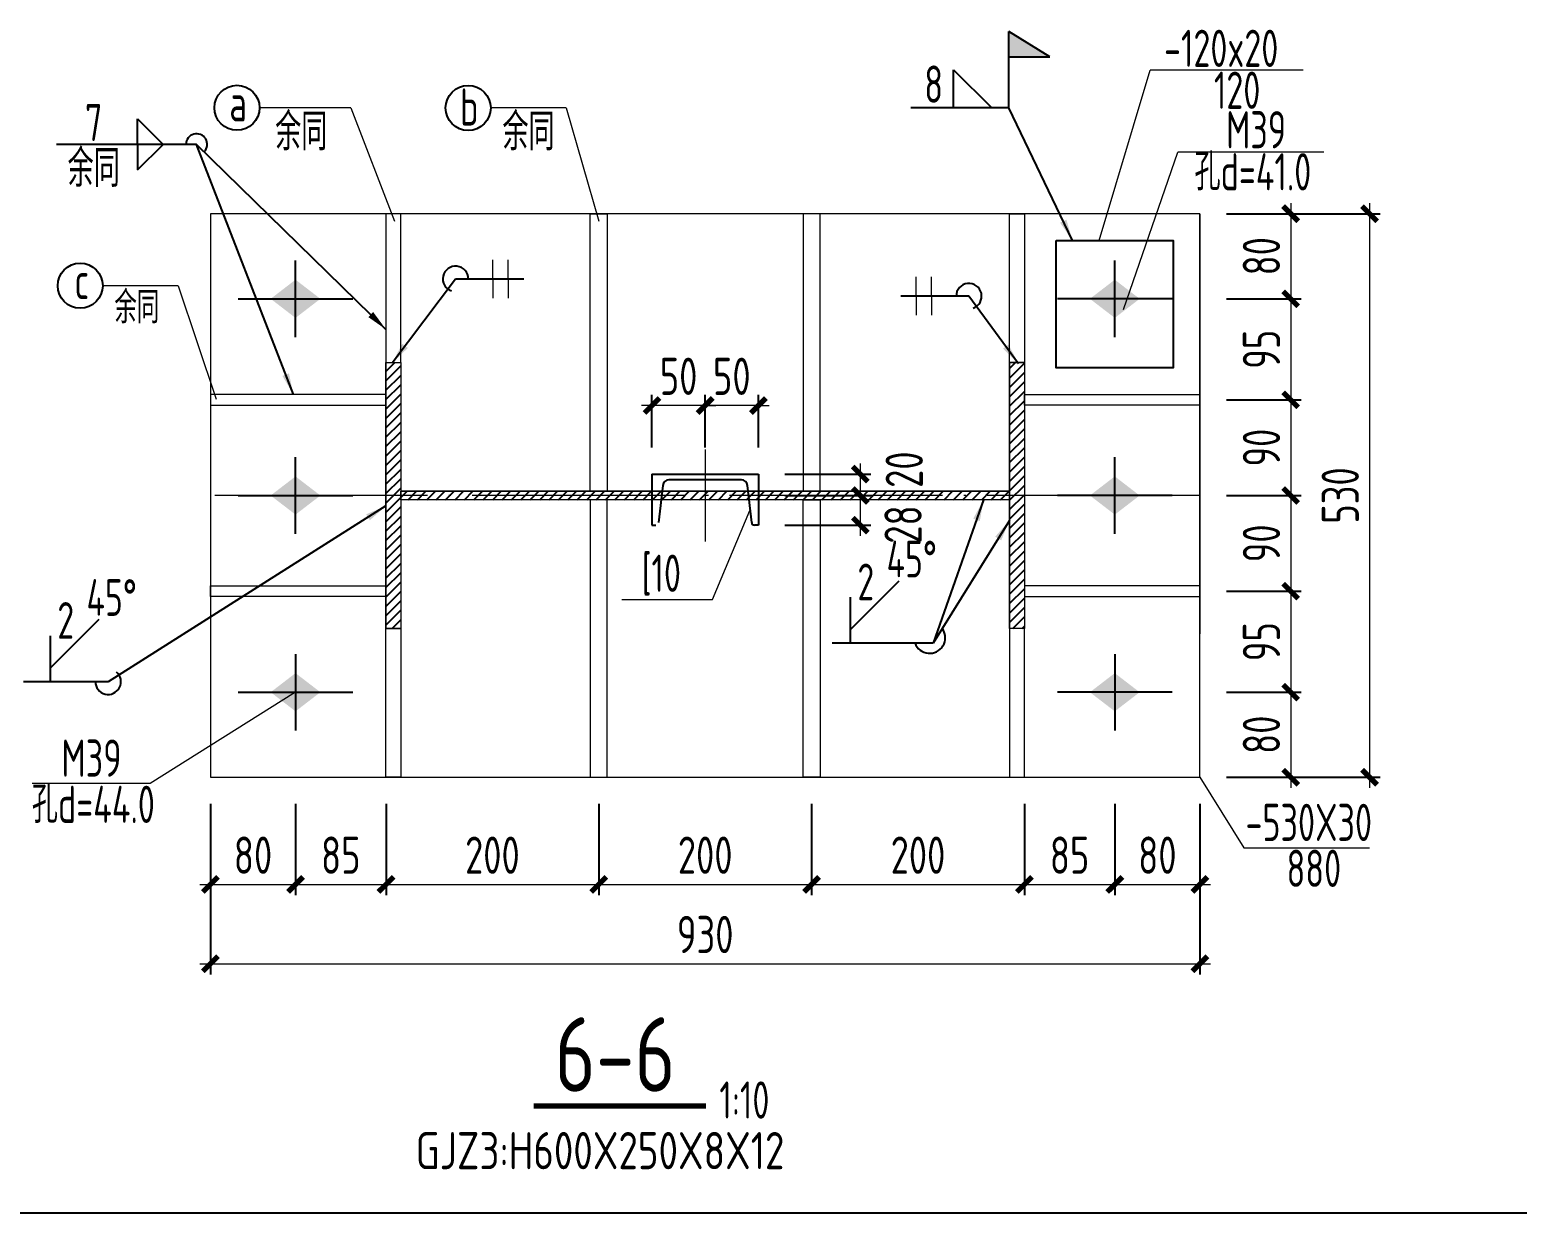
# Model space of a CAD drawing. Extents: x -2746917 to -971774, y -3334247 to -3250358.
# Drawn here: x -1020808 to -1006828, y -3302103 to -3290971 of the extents above; entities that cross this region are included whole.
import ezdxf
from ezdxf.enums import TextEntityAlignment as Align

# ---------------------------------------------------------------- set-up
doc = ezdxf.new("R2010")
doc.units = 0
doc.header["$LTSCALE"] = 1000
doc.header["$MEASUREMENT"] = 0
doc.header["$PDMODE"] = 35
doc.linetypes.add('4', pattern=[5, 1.5, -1, 1.5, -1])
doc.linetypes.add('DOTE', pattern=[2.42, 2, -0.2, 0.02, -0.2])
doc.layers.get('0').update_dxf_attribs({"linetype": 'CONTINUOUS'})
doc.layers.get('Defpoints').update_dxf_attribs({"linetype": 'CONTINUOUS'})
for name, color, linetype in [('10', 7, 'CONTINUOUS'), ('AXIS', 253, 'DOTE'), ('COLU', 7, 'CONTINUOUS'), ('DIM', 3, 'CONTINUOUS'), ('NUM', 7, 'CONTINUOUS'), ('TEXT', 7, 'CONTINUOUS'), ('WALL', 5, 'CONTINUOUS'), ('WELD', 7, 'CONTINUOUS'), ('钢板标注', 253, 'CONTINUOUS')]:
    doc.layers.add(name, color=color, linetype=linetype)
doc.styles.add('TSSD_Dimension', font='tssdeng.shx', dxfattribs={"width": 0.75, "bigfont": 'Hztxt.shx'})
doc.styles.add('TSSD_Label', font='tssdeng.shx', dxfattribs={"width": 0.75, "bigfont": 'hztxt.shx'})
doc.styles.add('TSSD_Norm', font='tssdeng.shx', dxfattribs={"width": 0.75, "bigfont": 'hztxt.shx'})
doc.styles.add('TSSD_Rein', font='Tssdeng.shx', dxfattribs={"width": 0.75, "bigfont": 'hztxt.shx'})
doc.dimstyles.new('TSSD_10_100', dxfattribs={"dimtxt": 350, "dimasz": 100, "dimexe": 100, "dimexo": 250, "dimgap": 100, "dimtad": 1, "dimdec": 0, "dimlfac": 0.1, "dimzin": 0, "dimdsep": 46, "dimtxsty": 'TSSD_Dimension', "dimblk": 'ARCHTICK', "dimcen": 0, "dimdle": 100, "dimclrt": 7, "dimadec": 0, "dimazin": 0, "dimtfac": 1, "dimtdec": 0, "dimtix": 1, "dimtmove": 2, "dimatfit": 3, "dimldrblk": 'ARCHTICK', "dimfxl": 1, "dimtolj": 1, "dimtzin": 0, "dimlwd": 5, "dimarcsym": 0})
doc.dimstyles.new('TSSD_LEADER_STYLE_200.0', dxfattribs={"dimtxt": 700, "dimasz": 200, "dimexe": 200, "dimexo": 500, "dimgap": 0.09, "dimtad": 0, "dimtih": 1, "dimtoh": 1, "dimdec": 4, "dimzin": 0, "dimdsep": 46, "dimtxsty": 'Standard', "dimcen": 0.09, "dimdle": 200, "dimclrt": 7, "dimadec": 0, "dimazin": 0, "dimtfac": 1, "dimtdec": 4, "dimtofl": 0, "dimtmove": 0, "dimatfit": 3, "dimfxl": 1, "dimtolj": 1, "dimtzin": 0, "dimarcsym": 0})

# ---------------------------------------------------------------- blocks, each defined once
blk = doc.blocks.new('_WELD006')
at = {"color": 0, "linetype": 'ByBlock', "lineweight": 5}
for p, q in [((0, 0), (0, 0.5)), ((0.4, 0), (0.4, 0.5))]:
    blk.add_line(p, q, dxfattribs=at)
blk = doc.blocks.new('_WELD001')
at = {"linetype": 'ByBlock'}
h = blk.add_hatch(color=0, dxfattribs=at)
h.paths.add_polyline_path([(0.8, 1), (0, 1.5), (0, 1)])
edge = h.paths.add_edge_path()
edge.add_line((0, 0), (0, 1.5))
at = {"color": 0, "linetype": 'ByBlock'}
for p, q in [((0, 0), (0, 1.5)), ((0.8, 1), (0, 1.5)), ((0, 1), (0.8, 1))]:
    blk.add_line(p, q, dxfattribs=at)
blk = doc.blocks.new('_WELD004')
at = {"color": 0, "linetype": 'ByBlock'}
for p, q in [((0, 1), (1, 0)), ((0, 0), (0, 1))]:
    blk.add_line(p, q, dxfattribs=at)
blk = doc.blocks.new('A$C5C7C78FF')
at = {"layer": '10', "color": 0}
blk.add_solid([(27.2, -141.2, -192), (-72.8, -11.2, -192), (127.2, -11.2, -192), (27.2, 118.8, -192)], dxfattribs=at)
at = {"layer": 'AXIS', "color": 0, "linetype": 'ByBlock'}
for p, q in [((27.2, -311.2, -192), (27.2, 288.8, -192)), ((227.2, -11.2, -192), (-172.8, -11.2, -192))]:
    blk.add_line(p, q, dxfattribs=at)
blk = doc.blocks.new('_ArchTick')
at = {"color": 0, "const_width": 0.5}
blk.add_lwpolyline([(-0.71, -0.71), (0.71, 0.71)], dxfattribs=at)
blk = doc.blocks.new('*D1328')
at = {"layer": 'Defpoints', "color": 0, "ltscale": 1.5}
for p in [(-1019110, -3298002), (-1018310, -3298002), (-1018310, -3299010)]:
    blk.add_point(p, dxfattribs=at)
at = {"layer": 'DIM', "color": 0, "lineweight": -2, "ltscale": 1.5}
for p, q in [((-1019110, -3298252), (-1019110, -3299110)), ((-1018310, -3298252), (-1018310, -3299110))]:
    blk.add_line(p, q, dxfattribs=at)
at = {"layer": 'DIM', "color": 0, "lineweight": 5, "ltscale": 1.5}
blk.add_line((-1019210, -3299010), (-1018210, -3299010), dxfattribs=at)
at = {"layer": 'DIM', "color": 0, "lineweight": 5, "ltscale": 1.5, "xscale": 100, "yscale": 100, "zscale": 100, "rotation": 180}
blk.add_blockref('_ArchTick', (-1019110, -3299010), dxfattribs=at)
at = {"layer": 'DIM', "color": 0, "lineweight": 5, "ltscale": 1.5, "xscale": 100, "yscale": 100, "zscale": 100}
blk.add_blockref('_ArchTick', (-1018310, -3299010), dxfattribs=at)
at = {"layer": 'DIM', "color": 7, "lineweight": 5, "ltscale": 1.5, "insert": (-1018710, -3298735), "char_height": 350, "attachment_point": 5, "style": 'TSSD_Dimension'}
blk.add_mtext('\\A1;80', dxfattribs=at)
blk = doc.blocks.new('*D1329')
at = {"layer": 'Defpoints', "color": 0, "ltscale": 1.5}
for p in [(-1018310, -3298002), (-1017460, -3298002), (-1017460, -3299010)]:
    blk.add_point(p, dxfattribs=at)
at = {"layer": 'DIM', "color": 0, "lineweight": -2, "ltscale": 1.5}
for p, q in [((-1018310, -3298252), (-1018310, -3299110)), ((-1017460, -3298252), (-1017460, -3299110))]:
    blk.add_line(p, q, dxfattribs=at)
at = {"layer": 'DIM', "color": 0, "lineweight": 5, "ltscale": 1.5}
blk.add_line((-1018410, -3299010), (-1017360, -3299010), dxfattribs=at)
at = {"layer": 'DIM', "color": 0, "lineweight": 5, "ltscale": 1.5, "xscale": 100, "yscale": 100, "zscale": 100, "rotation": 180}
blk.add_blockref('_ArchTick', (-1018310, -3299010), dxfattribs=at)
at = {"layer": 'DIM', "color": 0, "lineweight": 5, "ltscale": 1.5, "xscale": 100, "yscale": 100, "zscale": 100}
blk.add_blockref('_ArchTick', (-1017460, -3299010), dxfattribs=at)
at = {"layer": 'DIM', "color": 7, "lineweight": 5, "ltscale": 1.5, "insert": (-1017885, -3298735), "char_height": 350, "attachment_point": 5, "style": 'TSSD_Dimension'}
blk.add_mtext('\\A1;85', dxfattribs=at)
blk = doc.blocks.new('*D1330')
at = {"layer": 'Defpoints', "color": 0, "ltscale": 1.5}
for p in [(-1017460, -3298002), (-1015460, -3298002), (-1015460, -3299010)]:
    blk.add_point(p, dxfattribs=at)
at = {"layer": 'DIM', "color": 0, "lineweight": -2, "ltscale": 1.5}
for p, q in [((-1017460, -3298252), (-1017460, -3299110)), ((-1015460, -3298252), (-1015460, -3299110))]:
    blk.add_line(p, q, dxfattribs=at)
at = {"layer": 'DIM', "color": 0, "lineweight": 5, "ltscale": 1.5}
blk.add_line((-1017560, -3299010), (-1015360, -3299010), dxfattribs=at)
at = {"layer": 'DIM', "color": 0, "lineweight": 5, "ltscale": 1.5, "xscale": 100, "yscale": 100, "zscale": 100, "rotation": 180}
blk.add_blockref('_ArchTick', (-1017460, -3299010), dxfattribs=at)
at = {"layer": 'DIM', "color": 0, "lineweight": 5, "ltscale": 1.5, "xscale": 100, "yscale": 100, "zscale": 100}
blk.add_blockref('_ArchTick', (-1015460, -3299010), dxfattribs=at)
at = {"layer": 'DIM', "color": 7, "lineweight": 5, "ltscale": 1.5, "insert": (-1016460, -3298735), "char_height": 350, "attachment_point": 5, "style": 'TSSD_Dimension'}
blk.add_mtext('\\A1;200', dxfattribs=at)
blk = doc.blocks.new('*D1331')
at = {"layer": 'Defpoints', "color": 0, "ltscale": 1.5}
for p in [(-1015460, -3298002), (-1013460, -3298002), (-1013460, -3299010)]:
    blk.add_point(p, dxfattribs=at)
at = {"layer": 'DIM', "color": 0, "lineweight": -2, "ltscale": 1.5}
for p, q in [((-1015460, -3298252), (-1015460, -3299110)), ((-1013460, -3298252), (-1013460, -3299110))]:
    blk.add_line(p, q, dxfattribs=at)
at = {"layer": 'DIM', "color": 0, "lineweight": 5, "ltscale": 1.5}
blk.add_line((-1015560, -3299010), (-1013360, -3299010), dxfattribs=at)
at = {"layer": 'DIM', "color": 0, "lineweight": 5, "ltscale": 1.5, "xscale": 100, "yscale": 100, "zscale": 100, "rotation": 180}
blk.add_blockref('_ArchTick', (-1015460, -3299010), dxfattribs=at)
at = {"layer": 'DIM', "color": 0, "lineweight": 5, "ltscale": 1.5, "xscale": 100, "yscale": 100, "zscale": 100}
blk.add_blockref('_ArchTick', (-1013460, -3299010), dxfattribs=at)
at = {"layer": 'DIM', "color": 7, "lineweight": 5, "ltscale": 1.5, "insert": (-1014460, -3298735), "char_height": 350, "attachment_point": 5, "style": 'TSSD_Dimension'}
blk.add_mtext('\\A1;200', dxfattribs=at)
blk = doc.blocks.new('*D1332')
at = {"layer": 'Defpoints', "color": 0, "ltscale": 1.5}
for p in [(-1013460, -3298002), (-1011460, -3298002), (-1011460, -3299010)]:
    blk.add_point(p, dxfattribs=at)
at = {"layer": 'DIM', "color": 0, "lineweight": -2, "ltscale": 1.5}
for p, q in [((-1013460, -3298252), (-1013460, -3299110)), ((-1011460, -3298252), (-1011460, -3299110))]:
    blk.add_line(p, q, dxfattribs=at)
at = {"layer": 'DIM', "color": 0, "lineweight": 5, "ltscale": 1.5}
blk.add_line((-1013560, -3299010), (-1011360, -3299010), dxfattribs=at)
at = {"layer": 'DIM', "color": 0, "lineweight": 5, "ltscale": 1.5, "xscale": 100, "yscale": 100, "zscale": 100, "rotation": 180}
blk.add_blockref('_ArchTick', (-1013460, -3299010), dxfattribs=at)
at = {"layer": 'DIM', "color": 0, "lineweight": 5, "ltscale": 1.5, "xscale": 100, "yscale": 100, "zscale": 100}
blk.add_blockref('_ArchTick', (-1011460, -3299010), dxfattribs=at)
at = {"layer": 'DIM', "color": 7, "lineweight": 5, "ltscale": 1.5, "insert": (-1012460, -3298735), "char_height": 350, "attachment_point": 5, "style": 'TSSD_Dimension'}
blk.add_mtext('\\A1;200', dxfattribs=at)
blk = doc.blocks.new('*D1333')
at = {"layer": 'Defpoints', "color": 0, "ltscale": 1.5}
for p in [(-1011460, -3298002), (-1010610, -3298002), (-1010610, -3299010)]:
    blk.add_point(p, dxfattribs=at)
at = {"layer": 'DIM', "color": 0, "lineweight": -2, "ltscale": 1.5}
for p, q in [((-1011460, -3298252), (-1011460, -3299110)), ((-1010610, -3298252), (-1010610, -3299110))]:
    blk.add_line(p, q, dxfattribs=at)
at = {"layer": 'DIM', "color": 0, "lineweight": 5, "ltscale": 1.5}
blk.add_line((-1011560, -3299010), (-1010510, -3299010), dxfattribs=at)
at = {"layer": 'DIM', "color": 0, "lineweight": 5, "ltscale": 1.5, "xscale": 100, "yscale": 100, "zscale": 100, "rotation": 180}
blk.add_blockref('_ArchTick', (-1011460, -3299010), dxfattribs=at)
at = {"layer": 'DIM', "color": 0, "lineweight": 5, "ltscale": 1.5, "xscale": 100, "yscale": 100, "zscale": 100}
blk.add_blockref('_ArchTick', (-1010610, -3299010), dxfattribs=at)
at = {"layer": 'DIM', "color": 7, "lineweight": 5, "ltscale": 1.5, "insert": (-1011035, -3298735), "char_height": 350, "attachment_point": 5, "style": 'TSSD_Dimension'}
blk.add_mtext('\\A1;85', dxfattribs=at)
blk = doc.blocks.new('*D1334')
at = {"layer": 'Defpoints', "color": 0, "ltscale": 1.5}
for p in [(-1010610, -3298002), (-1009810, -3298002), (-1009810, -3299010)]:
    blk.add_point(p, dxfattribs=at)
at = {"layer": 'DIM', "color": 0, "lineweight": -2, "ltscale": 1.5}
for p, q in [((-1010610, -3298252), (-1010610, -3299110)), ((-1009810, -3298252), (-1009810, -3299110))]:
    blk.add_line(p, q, dxfattribs=at)
at = {"layer": 'DIM', "color": 0, "lineweight": 5, "ltscale": 1.5}
blk.add_line((-1010710, -3299010), (-1009710, -3299010), dxfattribs=at)
at = {"layer": 'DIM', "color": 0, "lineweight": 5, "ltscale": 1.5, "xscale": 100, "yscale": 100, "zscale": 100, "rotation": 180}
blk.add_blockref('_ArchTick', (-1010610, -3299010), dxfattribs=at)
at = {"layer": 'DIM', "color": 0, "lineweight": 5, "ltscale": 1.5, "xscale": 100, "yscale": 100, "zscale": 100}
blk.add_blockref('_ArchTick', (-1009810, -3299010), dxfattribs=at)
at = {"layer": 'DIM', "color": 7, "lineweight": 5, "ltscale": 1.5, "insert": (-1010210, -3298735), "char_height": 350, "attachment_point": 5, "style": 'TSSD_Dimension'}
blk.add_mtext('\\A1;80', dxfattribs=at)
blk = doc.blocks.new('*D1335')
at = {"layer": 'Defpoints', "color": 0, "ltscale": 1.5}
for p in [(-1019110, -3298002), (-1009810, -3298002), (-1009810, -3299756)]:
    blk.add_point(p, dxfattribs=at)
at = {"layer": 'DIM', "color": 0, "lineweight": -2, "ltscale": 1.5}
for p, q in [((-1019110, -3298252), (-1019110, -3299856)), ((-1009810, -3298252), (-1009810, -3299856))]:
    blk.add_line(p, q, dxfattribs=at)
at = {"layer": 'DIM', "color": 0, "lineweight": 5, "ltscale": 1.5}
blk.add_line((-1019210, -3299756), (-1009710, -3299756), dxfattribs=at)
at = {"layer": 'DIM', "color": 0, "lineweight": 5, "ltscale": 1.5, "xscale": 100, "yscale": 100, "zscale": 100, "rotation": 180}
blk.add_blockref('_ArchTick', (-1019110, -3299756), dxfattribs=at)
at = {"layer": 'DIM', "color": 0, "lineweight": 5, "ltscale": 1.5, "xscale": 100, "yscale": 100, "zscale": 100}
blk.add_blockref('_ArchTick', (-1009810, -3299756), dxfattribs=at)
at = {"layer": 'DIM', "color": 7, "lineweight": 5, "ltscale": 1.5, "insert": (-1014460, -3299481), "char_height": 350, "attachment_point": 5, "style": 'TSSD_Dimension'}
blk.add_mtext('\\A1;930', dxfattribs=at)
blk = doc.blocks.new('*D1336')
at = {"layer": 'Defpoints', "color": 0, "ltscale": 1.5}
for p in [(-1009810, -3292702), (-1009810, -3293502), (-1008957, -3293502)]:
    blk.add_point(p, dxfattribs=at)
at = {"layer": 'DIM', "color": 0, "lineweight": 5, "ltscale": 1.5}
blk.add_line((-1008957, -3292602), (-1008957, -3293602), dxfattribs=at)
at = {"layer": 'DIM', "color": 0, "lineweight": -2, "ltscale": 1.5}
for p, q in [((-1009560, -3292702), (-1008857, -3292702)), ((-1009560, -3293502), (-1008857, -3293502))]:
    blk.add_line(p, q, dxfattribs=at)
at = {"layer": 'DIM', "color": 0, "lineweight": 5, "ltscale": 1.5, "xscale": 100, "yscale": 100, "zscale": 100}
for p, rotation in [((-1008957, -3292702), 90), ((-1008957, -3293502), 270)]:
    blk.add_blockref('_ArchTick', p, dxfattribs=dict(at, rotation=rotation))
at = {"layer": 'DIM', "color": 7, "lineweight": 5, "ltscale": 1.5, "insert": (-1009232, -3293102), "char_height": 350, "attachment_point": 5, "rotation": 90, "style": 'TSSD_Dimension'}
blk.add_mtext('\\A1;80', dxfattribs=at)
blk = doc.blocks.new('*D1337')
at = {"layer": 'Defpoints', "color": 0, "ltscale": 1.5}
for p in [(-1009810, -3293502), (-1009810, -3294452), (-1008957, -3294452)]:
    blk.add_point(p, dxfattribs=at)
at = {"layer": 'DIM', "color": 0, "lineweight": 5, "ltscale": 1.5}
blk.add_line((-1008957, -3293402), (-1008957, -3294552), dxfattribs=at)
at = {"layer": 'DIM', "color": 0, "lineweight": -2, "ltscale": 1.5}
for p, q in [((-1009560, -3293502), (-1008857, -3293502)), ((-1009560, -3294452), (-1008857, -3294452))]:
    blk.add_line(p, q, dxfattribs=at)
at = {"layer": 'DIM', "color": 0, "lineweight": 5, "ltscale": 1.5, "xscale": 100, "yscale": 100, "zscale": 100}
for p, rotation in [((-1008957, -3293502), 90), ((-1008957, -3294452), 270)]:
    blk.add_blockref('_ArchTick', p, dxfattribs=dict(at, rotation=rotation))
at = {"layer": 'DIM', "color": 7, "lineweight": 5, "ltscale": 1.5, "insert": (-1009232, -3293977), "char_height": 350, "attachment_point": 5, "rotation": 90, "style": 'TSSD_Dimension'}
blk.add_mtext('\\A1;95', dxfattribs=at)
blk = doc.blocks.new('*D1338')
at = {"layer": 'Defpoints', "color": 0, "ltscale": 1.5}
for p in [(-1009810, -3294452), (-1009810, -3295352), (-1008957, -3295352)]:
    blk.add_point(p, dxfattribs=at)
at = {"layer": 'DIM', "color": 0, "lineweight": 5, "ltscale": 1.5}
blk.add_line((-1008957, -3294352), (-1008957, -3295452), dxfattribs=at)
at = {"layer": 'DIM', "color": 0, "lineweight": -2, "ltscale": 1.5}
for p, q in [((-1009560, -3294452), (-1008857, -3294452)), ((-1009560, -3295352), (-1008857, -3295352))]:
    blk.add_line(p, q, dxfattribs=at)
at = {"layer": 'DIM', "color": 0, "lineweight": 5, "ltscale": 1.5, "xscale": 100, "yscale": 100, "zscale": 100}
for p, rotation in [((-1008957, -3294452), 90), ((-1008957, -3295352), 270)]:
    blk.add_blockref('_ArchTick', p, dxfattribs=dict(at, rotation=rotation))
at = {"layer": 'DIM', "color": 7, "lineweight": 5, "ltscale": 1.5, "insert": (-1009232, -3294902), "char_height": 350, "attachment_point": 5, "rotation": 90, "style": 'TSSD_Dimension'}
blk.add_mtext('\\A1;90', dxfattribs=at)
blk = doc.blocks.new('*D1339')
at = {"layer": 'Defpoints', "color": 0, "ltscale": 1.5}
for p in [(-1009810, -3295352), (-1009810, -3296252), (-1008957, -3296252)]:
    blk.add_point(p, dxfattribs=at)
at = {"layer": 'DIM', "color": 0, "lineweight": 5, "ltscale": 1.5}
blk.add_line((-1008957, -3295252), (-1008957, -3296352), dxfattribs=at)
at = {"layer": 'DIM', "color": 0, "lineweight": -2, "ltscale": 1.5}
for p, q in [((-1009560, -3295352), (-1008857, -3295352)), ((-1009560, -3296252), (-1008857, -3296252))]:
    blk.add_line(p, q, dxfattribs=at)
at = {"layer": 'DIM', "color": 0, "lineweight": 5, "ltscale": 1.5, "xscale": 100, "yscale": 100, "zscale": 100}
for p, rotation in [((-1008957, -3295352), 90), ((-1008957, -3296252), 270)]:
    blk.add_blockref('_ArchTick', p, dxfattribs=dict(at, rotation=rotation))
at = {"layer": 'DIM', "color": 7, "lineweight": 5, "ltscale": 1.5, "insert": (-1009232, -3295802), "char_height": 350, "attachment_point": 5, "rotation": 90, "style": 'TSSD_Dimension'}
blk.add_mtext('\\A1;90', dxfattribs=at)
blk = doc.blocks.new('*D1340')
at = {"layer": 'Defpoints', "color": 0, "ltscale": 1.5}
for p in [(-1009810, -3296252), (-1009810, -3297202), (-1008957, -3297202)]:
    blk.add_point(p, dxfattribs=at)
at = {"layer": 'DIM', "color": 0, "lineweight": 5, "ltscale": 1.5}
blk.add_line((-1008957, -3296152), (-1008957, -3297302), dxfattribs=at)
at = {"layer": 'DIM', "color": 0, "lineweight": -2, "ltscale": 1.5}
for p, q in [((-1009560, -3296252), (-1008857, -3296252)), ((-1009560, -3297202), (-1008857, -3297202))]:
    blk.add_line(p, q, dxfattribs=at)
at = {"layer": 'DIM', "color": 0, "lineweight": 5, "ltscale": 1.5, "xscale": 100, "yscale": 100, "zscale": 100}
for p, rotation in [((-1008957, -3296252), 90), ((-1008957, -3297202), 270)]:
    blk.add_blockref('_ArchTick', p, dxfattribs=dict(at, rotation=rotation))
at = {"layer": 'DIM', "color": 7, "lineweight": 5, "ltscale": 1.5, "insert": (-1009232, -3296727), "char_height": 350, "attachment_point": 5, "rotation": 90, "style": 'TSSD_Dimension'}
blk.add_mtext('\\A1;95', dxfattribs=at)
blk = doc.blocks.new('*D1341')
at = {"layer": 'Defpoints', "color": 0, "ltscale": 1.5}
for p in [(-1009810, -3297202), (-1009810, -3298002), (-1008957, -3298002)]:
    blk.add_point(p, dxfattribs=at)
at = {"layer": 'DIM', "color": 0, "lineweight": -2, "ltscale": 1.5}
for p, q in [((-1009560, -3297202), (-1008857, -3297202)), ((-1009560, -3298002), (-1008857, -3298002))]:
    blk.add_line(p, q, dxfattribs=at)
at = {"layer": 'DIM', "color": 0, "lineweight": 5, "ltscale": 1.5}
blk.add_line((-1008957, -3297102), (-1008957, -3298102), dxfattribs=at)
at = {"layer": 'DIM', "color": 0, "lineweight": 5, "ltscale": 1.5, "xscale": 100, "yscale": 100, "zscale": 100}
for p, rotation in [((-1008957, -3297202), 90), ((-1008957, -3298002), 270)]:
    blk.add_blockref('_ArchTick', p, dxfattribs=dict(at, rotation=rotation))
at = {"layer": 'DIM', "color": 7, "lineweight": 5, "ltscale": 1.5, "insert": (-1009232, -3297602), "char_height": 350, "attachment_point": 5, "rotation": 90, "style": 'TSSD_Dimension'}
blk.add_mtext('\\A1;80', dxfattribs=at)
blk = doc.blocks.new('*D1342')
at = {"layer": 'Defpoints', "color": 0, "ltscale": 1.5}
for p in [(-1009810, -3292702), (-1009810, -3298002), (-1008216, -3298002)]:
    blk.add_point(p, dxfattribs=at)
at = {"layer": 'DIM', "color": 0, "lineweight": 5, "ltscale": 1.5}
blk.add_line((-1008216, -3292602), (-1008216, -3298102), dxfattribs=at)
at = {"layer": 'DIM', "color": 0, "lineweight": -2, "ltscale": 1.5}
for p, q in [((-1009560, -3292702), (-1008116, -3292702)), ((-1009560, -3298002), (-1008116, -3298002))]:
    blk.add_line(p, q, dxfattribs=at)
at = {"layer": 'DIM', "color": 0, "lineweight": 5, "ltscale": 1.5, "xscale": 100, "yscale": 100, "zscale": 100}
for p, rotation in [((-1008216, -3292702), 90), ((-1008216, -3298002), 270)]:
    blk.add_blockref('_ArchTick', p, dxfattribs=dict(at, rotation=rotation))
at = {"layer": 'DIM', "color": 7, "lineweight": 5, "ltscale": 1.5, "insert": (-1008491, -3295352), "char_height": 350, "attachment_point": 5, "rotation": 90, "style": 'TSSD_Dimension'}
blk.add_mtext('\\A1;530', dxfattribs=at)
blk = doc.blocks.new('_WELD008')
at = {"color": 0, "linetype": 'ByBlock'}
for p, q in [((0, 0.3), (1.061, 1.361)), ((0, 0), (0, 1))]:
    blk.add_line(p, q, dxfattribs=at)
for tag, p in [('C', (1.286, 1.416)), ('B', (0.288, 0.856)), ('A', (-0.303, -0.009))]:
    blk.add_attdef(tag, text='', height=0.8, dxfattribs=at).set_placement(p, align=Align.CENTER)
blk = doc.blocks.new('A$C0B9B409E')
at = {"layer": '钢板标注', "color": 1, "linetype": '4'}
for p, q in [((-178.8, -25.5), (-178.8, -265.5)), ((-178.8, -25.5), (321.2, -25.5)), ((241.5, -52), (-99.1, -52)), ((321.2, -25.5), (321.2, -265.5)), ((-128.2, -78.3), (-148.3, -252.3)), ((290.7, -252.3), (270.7, -78.3)), ((-178.8, -265.5), (-160.2, -265.5)), ((321.2, -265.5), (302.6, -265.5))]:
    blk.add_line(p, q, dxfattribs=at)
at = {"layer": '钢板标注'}
for centre, radius, start, end in [((-97.2, -83.3), 31.4, 93.40843, 170.88102), ((239.7, -83.3), 31.4, 9.11898, 86.59162), ((301.9, -254.1), 11.3, 170.52434, 273.76527)]:
    blk.add_arc(centre, radius, start, end, dxfattribs=at)
blk = doc.blocks.new('*D1343')
at = {"layer": 'Defpoints', "color": 0, "ltscale": 1.5}
for p in [(-1013960, -3295151, 576), (-1013960, -3295352, 576), (-1013002, -3295352)]:
    blk.add_point(p, dxfattribs=at)
at = {"layer": 'DIM', "color": 0, "lineweight": 5, "ltscale": 1.5}
blk.add_line((-1013002, -3295051), (-1013002, -3295452), dxfattribs=at)
at = {"layer": 'DIM', "color": 0, "lineweight": -2, "ltscale": 1.5}
for p, q in [((-1013710, -3295151), (-1012902, -3295151)), ((-1013710, -3295352), (-1012902, -3295352))]:
    blk.add_line(p, q, dxfattribs=at)
at = {"layer": 'DIM', "color": 0, "lineweight": 5, "ltscale": 1.5, "xscale": 100, "yscale": 100, "zscale": 100}
for p, rotation in [((-1013002, -3295151), 90), ((-1013002, -3295352), 270)]:
    blk.add_blockref('_ArchTick', p, dxfattribs=dict(at, rotation=rotation))
at = {"layer": 'DIM', "color": 7, "lineweight": 5, "ltscale": 1.5, "insert": (-1012589, -3295109), "char_height": 350, "attachment_point": 5, "rotation": 90, "style": 'TSSD_Dimension'}
blk.add_mtext('\\A1;20', dxfattribs=at)
blk = doc.blocks.new('*D1344')
at = {"layer": 'Defpoints', "color": 0, "ltscale": 1.5}
for p in [(-1013960, -3295352, 576), (-1013960, -3295631, 576), (-1013002, -3295631)]:
    blk.add_point(p, dxfattribs=at)
at = {"layer": 'DIM', "color": 0, "lineweight": 5, "ltscale": 1.5}
blk.add_line((-1013002, -3295252), (-1013002, -3295731), dxfattribs=at)
at = {"layer": 'DIM', "color": 0, "lineweight": -2, "ltscale": 1.5}
for p, q in [((-1013710, -3295352), (-1012902, -3295352)), ((-1013710, -3295631), (-1012902, -3295631))]:
    blk.add_line(p, q, dxfattribs=at)
at = {"layer": 'DIM', "color": 0, "lineweight": 5, "ltscale": 1.5, "xscale": 100, "yscale": 100, "zscale": 100}
for p, rotation in [((-1013002, -3295352), 90), ((-1013002, -3295631), 270)]:
    blk.add_blockref('_ArchTick', p, dxfattribs=dict(at, rotation=rotation))
at = {"layer": 'DIM', "color": 7, "lineweight": 5, "ltscale": 1.5, "insert": (-1012600, -3295625), "char_height": 350, "attachment_point": 5, "rotation": 90, "style": 'TSSD_Dimension'}
blk.add_mtext('\\A1;28', dxfattribs=at)
blk = doc.blocks.new('*D1345')
at = {"layer": 'Defpoints', "color": 0, "ltscale": 1.5}
for p in [(-1014460, -3294506), (-1014460, -3295151, 576), (-1013960, -3295151, 576)]:
    blk.add_point(p, dxfattribs=at)
at = {"layer": 'DIM', "color": 0, "lineweight": -2, "ltscale": 1.5}
for p, q in [((-1014460, -3294901), (-1014460, -3294406)), ((-1013960, -3294901), (-1013960, -3294406))]:
    blk.add_line(p, q, dxfattribs=at)
at = {"layer": 'DIM', "color": 0, "lineweight": 5, "ltscale": 1.5}
for p, q in [((-1014460, -3294506), (-1014560, -3294506)), ((-1013960, -3294506), (-1014460, -3294506)), ((-1013960, -3294506), (-1013860, -3294506))]:
    blk.add_line(p, q, dxfattribs=at)
at = {"layer": 'DIM', "color": 0, "lineweight": 5, "ltscale": 1.5, "xscale": 100, "yscale": 100, "zscale": 100}
blk.add_blockref('_ArchTick', (-1014460, -3294506), dxfattribs=at)
at = {"layer": 'DIM', "color": 0, "lineweight": 5, "ltscale": 1.5, "xscale": 100, "yscale": 100, "zscale": 100, "rotation": 180}
blk.add_blockref('_ArchTick', (-1013960, -3294506), dxfattribs=at)
at = {"layer": 'DIM', "color": 7, "lineweight": 5, "ltscale": 1.5, "insert": (-1014210, -3294231), "char_height": 350, "attachment_point": 5, "style": 'TSSD_Dimension'}
blk.add_mtext('\\A1;50', dxfattribs=at)
blk = doc.blocks.new('*D1346')
at = {"layer": 'Defpoints', "color": 0, "ltscale": 1.5}
for p in [(-1014960, -3294506), (-1014960, -3295151, 576), (-1014460, -3295151, 576)]:
    blk.add_point(p, dxfattribs=at)
at = {"layer": 'DIM', "color": 0, "lineweight": -2, "ltscale": 1.5}
for p, q in [((-1014960, -3294901), (-1014960, -3294406)), ((-1014460, -3294901), (-1014460, -3294406))]:
    blk.add_line(p, q, dxfattribs=at)
at = {"layer": 'DIM', "color": 0, "lineweight": 5, "ltscale": 1.5}
for p, q in [((-1014960, -3294506), (-1015060, -3294506)), ((-1014460, -3294506), (-1014960, -3294506)), ((-1014460, -3294506), (-1014360, -3294506))]:
    blk.add_line(p, q, dxfattribs=at)
at = {"layer": 'DIM', "color": 0, "lineweight": 5, "ltscale": 1.5, "xscale": 100, "yscale": 100, "zscale": 100}
blk.add_blockref('_ArchTick', (-1014960, -3294506), dxfattribs=at)
at = {"layer": 'DIM', "color": 0, "lineweight": 5, "ltscale": 1.5, "xscale": 100, "yscale": 100, "zscale": 100, "rotation": 180}
blk.add_blockref('_ArchTick', (-1014460, -3294506), dxfattribs=at)
at = {"layer": 'DIM', "color": 7, "lineweight": 5, "ltscale": 1.5, "insert": (-1014710, -3294231), "char_height": 350, "attachment_point": 5, "style": 'TSSD_Dimension'}
blk.add_mtext('\\A1;50', dxfattribs=at)

msp = doc.modelspace()

# ---------------------------------------------------------------- hatches: boundary and pattern name
at = {"ltscale": 1.5}
h = msp.add_hatch(dxfattribs=at)
h.set_pattern_fill('ANSI31', color=256, scale=500, style=0)
h.set_pattern_definition([(45, (268310.04, -146161.094), (-44.1941738, 44.1941738), [])])
h.paths.add_polyline_path([(-1017460.32, -3294102.26), (-1017320.32, -3294102.26), (-1017320.32, -3296602.26), (-1017460.32, -3296602.26)])
h.paths.add_polyline_path([(-1017320.32, -3295312.26), (-1011600.32, -3295312.26), (-1011600.32, -3295392.26), (-1017320.32, -3295392.26)])
h.paths.add_polyline_path([(-1011600.32, -3294102.26), (-1011460.32, -3294102.26), (-1011460.32, -3296602.26), (-1011600.32, -3296602.26)])

# ---------------------------------------------------------------- linework, layer by layer
msp.add_line((-1020071.5, -3297103.26), (-1020866.31, -3297103.26), dxfattribs=at)
for centre in [(-1018861.02, -3291705.37, -6604.85), (-1016687.6, -3291707.46, -6604.85), (-1020334.29, -3293378.81, -6604.85)]:
    msp.add_circle(centre, 211.68)
at = {"layer": 'AXIS', "linetype": 'DOTE', "lineweight": 5}
for p, q in [((-1014460.32, -3294918.66), (-1014460.32, -3295785.86)), ((-1009810.32, -3295352.26), (-1019110.32, -3295352.26))]:
    msp.add_line(p, q, dxfattribs=at)
at = {"layer": 'COLU', "lineweight": 5, "ltscale": 1.5}
for p, q in [((-1010756.34, -3292952.26, 26.9), (-1010278.45, -3291353.19, 172.8)), ((-1010529.87, -3293602.26), (-1010018.29, -3292123.52)), ((-1009810.32, -3292702.26), (-1009810.32, -3296652.26)), ((-1017460.32, -3294102.26), (-1017460.32, -3296602.26)), ((-1017320.32, -3294102.26), (-1017320.32, -3296602.26)), ((-1011600.32, -3294102.26), (-1011600.32, -3296602.26)), ((-1011460.32, -3294102.26), (-1011460.32, -3296602.26)), ((-1011600.32, -3295312.26), (-1017320.32, -3295312.26)), ((-1011600.32, -3295392.26), (-1017320.32, -3295392.26))]:
    msp.add_line(p, q, dxfattribs=at)
at = {"layer": 'COLU', "linetype": 'ByBlock', "lineweight": 5}
for p, q in [((-1008840.53, -3291353.19, 172.8), (-1010278.45, -3291353.19, 172.8)), ((-1017790.98, -3291705.37, -6604.85), (-1018649.34, -3291705.37, -6604.85)), ((-1015767.57, -3291705.37, -6604.85), (-1016475.93, -3291705.37, -6604.85)), ((-1019414.25, -3293378.81, -6604.85), (-1020122.61, -3293378.81, -6604.85)), ((-1009810.32, -3298002.26), (-1009396.32, -3298665.36, 96)), ((-1009396.32, -3298665.36, 96), (-1008215.42, -3298665.36, 96))]:
    msp.add_line(p, q, dxfattribs=at)
at = {"layer": 'COLU', "lineweight": 5}
for p, q in [((-1017790.98, -3291705.37, -6604.85), (-1017380.42, -3292772.19, 144.7)), ((-1015767.57, -3291705.37, -6604.85), (-1015458.63, -3292772.19, 144.7)), ((-1019414.25, -3293378.81, -6604.85), (-1019055.31, -3294445.62, 144.7)), ((-1014391.14, -3296330.49, 384), (-1014041.84, -3295491.85)), ((-1015243.81, -3296330.49, 384), (-1014391.14, -3296330.49, 384)), ((-1018310.32, -3297202.26), (-1019677.34, -3298060.51, 144))]:
    msp.add_line(p, q, dxfattribs=at)
at = {"layer": 'COLU', "lineweight": 5, "ltscale": 1.5}
for points in [[(-1019110.32, -3298002.26), (-1009810.32, -3298002.26), (-1009810.32, -3292702.26), (-1019110.32, -3292702.26)], [(-1017460.32, -3294102.26), (-1017320.32, -3294102.26), (-1017320.32, -3292702.26), (-1017460.32, -3292702.26)], [(-1011460.32, -3294102.26), (-1011600.32, -3294102.26), (-1011600.32, -3292702.26), (-1011460.32, -3292702.26)], [(-1017460.32, -3294102.26), (-1017320.32, -3294102.26), (-1017320.32, -3296602.26), (-1017460.32, -3296602.26)], [(-1011600.32, -3294102.26), (-1011460.32, -3294102.26), (-1011460.32, -3296602.26), (-1011600.32, -3296602.26)], [(-1017320.32, -3295312.26), (-1011600.32, -3295312.26), (-1011600.32, -3295392.26), (-1017320.32, -3295392.26)], [(-1017460.32, -3296602.26), (-1017320.32, -3296602.26), (-1017320.32, -3298002.26), (-1017460.32, -3298002.26)], [(-1011460.32, -3296602.26), (-1011600.32, -3296602.26), (-1011600.32, -3298002.26), (-1011460.32, -3298002.26)]]:
    msp.add_lwpolyline(points, close=True, dxfattribs=at)
at = {"layer": 'COLU', "lineweight": 5}
for points in [[(-1015540.32, -3292702.26), (-1015380.32, -3292702.26), (-1015380.32, -3295312.26), (-1015540.32, -3295312.26)], [(-1013380.32, -3292702.26), (-1013540.32, -3292702.26), (-1013540.32, -3295312.26), (-1013380.32, -3295312.26)], [(-1017460.32, -3294402.26), (-1019110.32, -3294402.26), (-1019110.32, -3294502.26), (-1017460.32, -3294502.26)], [(-1011460.32, -3294402.26), (-1009810.32, -3294402.26), (-1009810.32, -3294502.26), (-1011460.32, -3294502.26)], [(-1015540.32, -3298002.26), (-1015380.32, -3298002.26), (-1015380.32, -3295392.26), (-1015540.32, -3295392.26)], [(-1013380.32, -3298002.26), (-1013540.32, -3298002.26), (-1013540.32, -3295392.26), (-1013380.32, -3295392.26)], [(-1017460.32, -3296302.26), (-1019110.32, -3296302.26), (-1019110.32, -3296202.26), (-1017460.32, -3296202.26)], [(-1011460.32, -3296302.26), (-1009810.32, -3296302.26), (-1009810.32, -3296202.26), (-1011460.32, -3296202.26)]]:
    msp.add_lwpolyline(points, close=True, dxfattribs=at)
at = {"layer": 'COLU'}
msp.add_lwpolyline([(-1011160.32, -3292952.26), (-1010060.32, -3292952.26), (-1010060.32, -3294152.26), (-1011160.32, -3294152.26)], close=True, dxfattribs=at)
at = {"layer": 'NUM', "const_width": 50}
msp.add_lwpolyline([(-1016072.79, -3301094.73), (-1014451.11, -3301094.73)], dxfattribs=at)
at = {"layer": 'TEXT', "lineweight": 5}
for p, q in [((-1008644.32, -3292123.52, -48), (-1010018.29, -3292123.52, -48)), ((-1019677.34, -3298060.51, 144), (-1020784.28, -3298060.51, 144))]:
    msp.add_line(p, q, dxfattribs=at)
at = {"layer": 'WALL', "color": 4}
msp.add_line((-983712.98, -3302102.8), (-1047490.38, -3302102.8), dxfattribs=at)
at = {"layer": 'WELD'}
for p, q in [((-1011604.97, -3291707.16, -19.2), (-1012527.41, -3291707.16, -19.2)), ((-1019240.5, -3292050.03), (-1020555.75, -3292050.03)), ((-1016806.5, -3293315.24, 576), (-1016165.96, -3293315.24, 576)), ((-1011981.63, -3293477, -192), (-1012622.17, -3293477, -192)), ((-1012317.55, -3296741.39), (-1013265.43, -3296741.39))]:
    msp.add_line(p, q, dxfattribs=at)
for centre, radius, start, end in [((-1019240.5, -3292050.03), 100, 316.439078, 180), ((-1016806.5, -3293315.24, 576), 120, 0, 250.91519), ((-1011981.63, -3293477, -192), 120, 289.08481, 180), ((-1012350.14, -3296689.94), 146.72, 200.52752, 32.607254), ((-1020071.5, -3297103.26), 120, 180, 49.349951)]:
    msp.add_arc(centre, radius, start, end, dxfattribs=at)

# ---------------------------------------------------------------- block references
at = {"layer": 'COLU', "linetype": 'ByBlock', "yscale": 1.797119999770075, "zscale": 1.797119999999381}
for p, xscale, rotation in [((-1018290.21, -3293453.33, 345.05), 1.797119999770075, 270), ((-1010630.43, -3293453.33, 345.05), -1.797119999770075, 90), ((-1018290.21, -3295303.33, 345.05), 1.797119999770075, 270), ((-1010630.43, -3295303.33, 345.05), -1.797119999770075, 90), ((-1018290.21, -3297251.19, 345.05), -1.797119999770075, 270), ((-1010630.43, -3297251.19, 345.05), 1.797119999770075, 90)]:
    msp.add_blockref('A$C5C7C78FF', p, dxfattribs=dict(at, xscale=xscale, rotation=rotation))
at = {"layer": 'COLU', "linetype": 'ByBlock', "xscale": 2, "yscale": 2, "zscale": 2}
msp.add_blockref('A$C0B9B409E', (-1014602.76, -3295100.35, 576), dxfattribs=at)
at = {"layer": 'TEXT', "lineweight": 5}
ref = msp.add_blockref('_WELD008', (-1020614.21, -3297103.26), dxfattribs=dict(at, xscale=432, yscale=432, zscale=432))
ref.add_attrib('2', '2', dxfattribs={"layer": 'WELD', "height": 345.6, "style": 'TSSD_Label', "width": 0.7}).set_placement((-1020470.21, -3296527.26), align=Align.MIDDLE_CENTER)
ref.add_attrib('45%%d', '45%%d', dxfattribs={"layer": 'WELD', "height": 345.6, "style": 'TSSD_Label', "width": 0.7}).set_placement((-1020038.21, -3296311.26), align=Align.MIDDLE_CENTER)
at = {"layer": 'WELD'}
for name, p, xscale, yscale, zscale in [('_WELD001', (-1011604.97, -3291707.16, -19.2), 480, 480, 480), ('_WELD004', (-1012127.07, -3291707.16, -19.2), 360, 360, 360), ('_WELD004', (-1019795.12, -3292050.03), 240, 240, 240), ('_WELD006', (-1016311.24, -3293315.24, 576), -360, 360, 360), ('_WELD006', (-1012476.89, -3293477, -192), 360, 360, 360)]:
    msp.add_blockref(name, p, dxfattribs=dict(at, xscale=xscale, yscale=yscale, zscale=zscale))
at = {"layer": 'WELD', "rotation": 180}
for name, p, xscale, yscale, zscale in [('_WELD004', (-1019795.12, -3292050.03), -240, 240, 240), ('_WELD006', (-1016311.24, -3293315.24, 576), 360, 360, 360), ('_WELD006', (-1012476.89, -3293477, -192), -360, 360, 360)]:
    msp.add_blockref(name, p, dxfattribs=dict(at, xscale=xscale, yscale=yscale, zscale=zscale))
at = {"layer": 'WELD'}
ref = msp.add_blockref('_WELD008', (-1013094.63, -3296741.39), dxfattribs=dict(at, xscale=432, yscale=432, zscale=432))
ref.add_attrib('2', '2', dxfattribs={"height": 345.6, "style": 'TSSD_Label', "width": 0.7}).set_placement((-1012950.63, -3296165.39), align=Align.MIDDLE_CENTER)
ref.add_attrib('45%%d', '45%%d', dxfattribs={"height": 345.6, "style": 'TSSD_Label', "width": 0.7}).set_placement((-1012518.63, -3295949.39), align=Align.MIDDLE_CENTER)

# ---------------------------------------------------------------- texts
at = {"layer": 'TEXT', "lineweight": 5, "style": 'TSSD_Rein', "width": 0.7}
for s, height, p in [('-120x20', 350, (-1010147.53, -3291321.48, 172.8)), ('8', 350, (-1012400.89, -3291658.52, -6604.85)), ('120', 350, (-1009678.8, -3291715.51, 172.8)), ('a', 350, (-1018932.93, -3291833.64, -6556.85)), ('b', 350, (-1016763.74, -3291873.42, -6556.85)), ('7', 350, (-1020288.62, -3292018.9)), ('余同', 350, (-1018501.64, -3292105.43, -6604.85)), ('余同', 350, (-1016365.74, -3292105.43, -6604.85)), ('M39', 350, (-1009564.03, -3292087.11, -48)), ('余同', 350, (-1020452.52, -3292448.97)), ('孔d=41.0', 350, (-1009861.23, -3292482.48, -48)), ('c', 350, (-1020388.24, -3293505.98, -6556.85)), ('余同', 300, (-1020012.43, -3293731.96, -6604.85)), ('[10', 350, (-1015055.54, -3296258.37, 384)), ('M39', 350, (-1020510.22, -3297997.06, 144)), ('孔d=44.0', 350, (-1020788.68, -3298431.81, 144)), ('-530X30', 350, (-1009381.83, -3298601.5, 96)), ('880', 350, (-1008995.96, -3299033.46, 96)), ('1:10', 350, (-1014326.49, -3301212.83, -910))]:
    msp.add_text(s, height=height, dxfattribs=at).set_placement(p)
at = {"layer": 'TEXT', "lineweight": 9, "style": 'TSSD_Label', "width": 0.8}
msp.add_text('6-6', height=700, dxfattribs=at).set_placement((-1015874.79, -3300959.2))
at = {"layer": 'TEXT', "color": 6, "style": 'TSSD_Norm', "width": 0.8}
msp.add_text('GJZ3:H600X250X8X12', height=350, dxfattribs=at).set_placement((-1017181.48, -3301688.58, 576))

# ---------------------------------------------------------------- dimensions: what is measured, and where the dimension line sits
at = {"layer": 'DIM', "lineweight": 5, "ltscale": 1.5}
for base, p1, p2, picture, middle in [((-1008956.93, -3293502.26), (-1009810.32, -3292702.26), (-1009810.32, -3293502.26), '*D1336', (-1009231.93, -3293102.26)), ((-1008216.18, -3298002.26), (-1009810.32, -3292702.26), (-1009810.32, -3298002.26), '*D1342', (-1008491.18, -3295352.26)), ((-1008956.93, -3294452.26), (-1009810.32, -3293502.26), (-1009810.32, -3294452.26), '*D1337', (-1009231.93, -3293977.26)), ((-1008956.93, -3295352.26), (-1009810.32, -3294452.26), (-1009810.32, -3295352.26), '*D1338', (-1009231.93, -3294902.26)), ((-1008956.93, -3296252.26), (-1009810.32, -3295352.26), (-1009810.32, -3296252.26), '*D1339', (-1009231.93, -3295802.26)), ((-1008956.93, -3297202.26), (-1009810.32, -3296252.26), (-1009810.32, -3297202.26), '*D1340', (-1009231.93, -3296727.26)), ((-1008956.93, -3298002.26), (-1009810.32, -3297202.26), (-1009810.32, -3298002.26), '*D1341', (-1009231.93, -3297602.26))]:
    dim = msp.add_linear_dim(base=base, p1=p1, p2=p2, angle=90, dimstyle='TSSD_10_100', dxfattribs=at)
    dim.commit()
    dim.dimension.update_dxf_attribs({"geometry": picture, "text_midpoint": middle})
for base, p1, p2, picture, middle in [((-1014960.32, -3294505.97), (-1014460.32, -3295151.25, 576), (-1014960.32, -3295151.25, 576), '*D1346', (-1014710.32, -3294230.97)), ((-1014460.32, -3294505.97), (-1013960.32, -3295151.25, 576), (-1014460.32, -3295151.25, 576), '*D1345', (-1014210.32, -3294230.97)), ((-1018310.32, -3299009.65), (-1019110.32, -3298002.26), (-1018310.32, -3298002.26), '*D1328', (-1018710.32, -3298734.65)), ((-1009810.32, -3299755.59), (-1019110.32, -3298002.26), (-1009810.32, -3298002.26), '*D1335', (-1014460.32, -3299480.59)), ((-1017460.32, -3299009.65), (-1018310.32, -3298002.26), (-1017460.32, -3298002.26), '*D1329', (-1017885.32, -3298734.65)), ((-1015460.32, -3299009.65), (-1017460.32, -3298002.26), (-1015460.32, -3298002.26), '*D1330', (-1016460.32, -3298734.65)), ((-1013460.32, -3299009.65), (-1015460.32, -3298002.26), (-1013460.32, -3298002.26), '*D1331', (-1014460.32, -3298734.65)), ((-1011460.32, -3299009.65), (-1013460.32, -3298002.26), (-1011460.32, -3298002.26), '*D1332', (-1012460.32, -3298734.65)), ((-1010610.32, -3299009.65), (-1011460.32, -3298002.26), (-1010610.32, -3298002.26), '*D1333', (-1011035.32, -3298734.65)), ((-1009810.32, -3299009.65), (-1010610.32, -3298002.26), (-1009810.32, -3298002.26), '*D1334', (-1010210.32, -3298734.65))]:
    dim = msp.add_linear_dim(base=base, p1=p1, p2=p2, dimstyle='TSSD_10_100', dxfattribs=at)
    dim.commit()
    dim.dimension.update_dxf_attribs({"geometry": picture, "text_midpoint": middle})
for base, p1, p2, picture, middle in [((-1013002.48, -3295352.26), (-1013960.32, -3295151.25, 576), (-1013960.32, -3295352.26, 576), '*D1343', (-1012588.77, -3295109.09)), ((-1013002.48, -3295631.25), (-1013960.32, -3295352.26, 576), (-1013960.32, -3295631.25, 576), '*D1344', (-1012599.75, -3295624.92))]:
    dim = msp.add_linear_dim(base=base, p1=p1, p2=p2, angle=90, dimstyle='TSSD_10_100', dxfattribs=at)
    dim.commit()
    dim.dimension.update_dxf_attribs({"geometry": picture, "text_midpoint": middle, "dimtype": 160})

# ---------------------------------------------------------------- leaders
at = {"layer": 'WELD'}
for points in [[(-1011008.44, -3292952.26, -19.2), (-1011604.97, -3291707.16, -19.2)], [(-1018330.49, -3294402.26), (-1019240.5, -3292050.03)], [(-1017460.32, -3293790.22), (-1019240.5, -3292050.03)], [(-1017401.63, -3294104.51, -768), (-1016806.5, -3293315.24, -768)], [(-1011516.6, -3294112.82, -192), (-1011981.63, -3293477, -192)], [(-1011843.49, -3295392.26), (-1012317.55, -3296741.39)], [(-1017460.32, -3295450.02), (-1020071.5, -3297103.26)], [(-1011600.32, -3295586.85), (-1012317.55, -3296741.39)]]:
    msp.add_leader(points, dimstyle='TSSD_LEADER_STYLE_200.0', dxfattribs=at)

doc.saveas('drawing.dxf')
